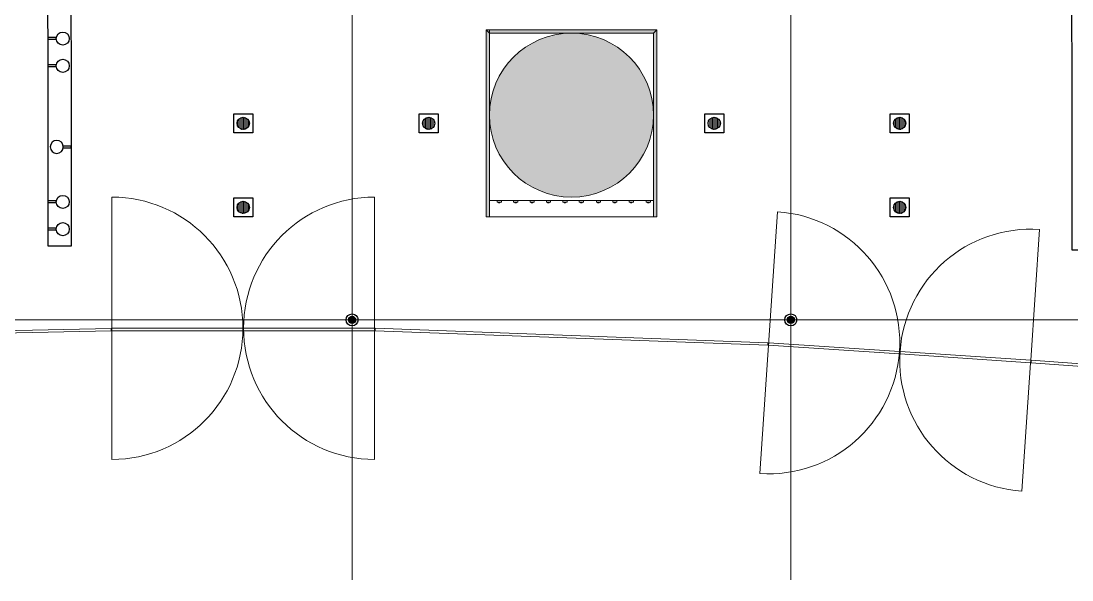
# Model space of a CAD drawing. Header units: millimetres. Extents: x 346472 to 732256, y -34068 to -15883.
# Drawn here: x 610642 to 617046, y -29716 to -26308 of the extents above; entities that cross this region are included whole.
import ezdxf

# ---------------------------------------------------------------- set-up
doc = ezdxf.new("R2010")
doc.units = ezdxf.units.MM
doc.header["$LTSCALE"] = 7
for name, color, linetype in [('1', 1, 'Continuous'), ('LD_light', 253, 'Continuous'), ('walls', 7, 'Continuous'), ('消防', 5, 'Continuous')]:
    doc.layers.add(name, color=color, linetype=linetype)
for name, color, linetype, lineweight in [('LIGHTING LAY OUT', 1, 'Continuous', 18), ('QUOTE', 251, 'Continuous', 5), ('烟感喷淋', 5, 'Continuous', 0)]:
    doc.layers.add(name, color=color, linetype=linetype, lineweight=lineweight)

# ---------------------------------------------------------------- blocks, each defined once
blk = doc.blocks.new('VIVO-M_F')
at = {"layer": 'LD_light', "color": 1}
for p, q in [((10141.08, -318.12), (10141.08, -312.06)), ((10141.08, -312.06), (10142.58, -312.06)), ((10142.58, -318.12), (10142.58, -312.06))]:
    blk.add_line(p, q, dxfattribs=at)
blk.add_circle((10141.83, -323.06), 5, dxfattribs=at)
blk = doc.blocks.new('Single Rec_1')
at = {"layer": 'LD_light'}
h = blk.add_hatch(dxfattribs=at)
h.set_pattern_fill('DOTS', color=1, scale=10, style=0)
h.set_pattern_definition([(0, (-51.6286, 0), (0.3125, 0.625), [0, -0.625])])
h.paths.add_polyline_path([(10111.94, -501.53, 1), (10103.73, -501.53, 1)])
at = {"layer": 'LD_light', "color": 1}
blk.add_lwpolyline([(10101.49, -495.18), (10114.19, -495.18), (10114.19, -507.88), (10101.49, -507.88)], close=True, dxfattribs=at)
blk.add_circle((10107.84, -501.53), 4.11, dxfattribs=at)

msp = doc.modelspace()

# ---------------------------------------------------------------- hatches: boundary and pattern name
at = {"layer": 'walls', "lineweight": 5}
h = msp.add_hatch(color=8, dxfattribs=at)
h.dxf.hatch_style = 1
h.paths.add_polyline_path([(613996.2, -26361.7), (613476.2, -26361.7), (613496.2, -26381.7), (613996.2, -26381.7)])
h.paths.add_polyline_path([(614516.2, -26361.7), (613996.2, -26361.7), (613996.2, -26381.7), (614496.2, -26381.7)])
h = msp.add_hatch(color=8, dxfattribs=at)
h.dxf.hatch_style = 1
h.paths.add_polyline_path([(613496.2, -26381.7), (613476.2, -26361.7), (613476.2, -27501.7), (613496.2, -27501.7)])
h = msp.add_hatch(color=8, dxfattribs=at)
h.dxf.hatch_style = 1
h.paths.add_polyline_path([(613996.2, -26381.7), (613996.2, -27381.7, 0.414214), (614496.2, -26881.7, 0.414214)])
h.paths.add_polyline_path([(613996.2, -26381.7, 0.414214), (613496.2, -26881.7, 0.414214), (613996.2, -27381.7)])
h = msp.add_hatch(color=8, dxfattribs=at)
h.dxf.hatch_style = 1
h.paths.add_polyline_path([(614496.2, -26381.7), (614516.2, -26361.7), (614516.2, -27501.7), (614496.2, -27501.7)])
at = {"layer": '消防', "ltscale": 2}
for points in [[(612681.2, -28130.4, 1), (612637.5, -28130.4, 1)], [(615354.5, -28130.4, 1), (615310.8, -28130.4, 1)]]:
    msp.add_hatch(color=5, dxfattribs=at).paths.add_polyline_path(points)

# ---------------------------------------------------------------- linework, layer by layer
at = {"layer": '1', "color": 8, "lineweight": 5}
for p, q in [((611196.2, -27381.4), (611196.2, -28981.4)), ((612796.2, -28181.4), (612796.2, -27381.4)), ((615252.2, -27471.2), (615144.8, -29067.6)), ((616848.6, -27578.6), (616796.2, -28376.9)), ((612796.2, -28196.4), (612796.2, -28981.4)), ((616793.9, -28391.8), (616741.2, -29175))]:
    msp.add_line(p, q, dxfattribs=at)
for points in [[(609843.9, -28211.1), (609843.9, -28226.1), (611191.3, -28197.1), (611191.3, -28182.1)], [(611196.2, -28181.4), (611196.2, -28196.4), (611994.2, -28196.4), (611994.2, -28181.4)], [(612796.2, -28181.4), (612796.2, -28196.4), (611998.2, -28196.4), (611998.2, -28181.4)], [(612800.2, -28181.4), (612800.2, -28196.4), (615193.5, -28284.3), (615193.5, -28269.3)], [(615198.5, -28269.4), (615197.5, -28284.3), (615993.7, -28338.1), (615994.7, -28323.1)], [(616794.9, -28376.8), (616793.9, -28391.8), (615997.7, -28338.1), (615998.7, -28323.1)], [(616797.9, -28376.8), (616797.9, -28391.8), (618148.2, -28489.6), (618148.2, -28474.6)]]:
    msp.add_lwpolyline(points, close=True, dxfattribs=at)
msp.add_circle((613996.2, -26881.7), 500, dxfattribs=at)
for centre, start, end in [((611194.2, -28181.4), 270.14089, 89.85911), ((612798.2, -28181.4), 90.14089, 269.85911), ((615196.6, -28269.2), 266.28915, 86.00819), ((616796.9, -28377), 86.28933, 266.00801)]:
    msp.add_arc(centre, 800, start, end, dxfattribs=at)
at = {"layer": 'LIGHTING LAY OUT', "color": 8, "lineweight": 30, "elevation": -0.2}
msp.add_lwpolyline([(610806.2, -25026.3), (617186.2, -25026.3), (617188.2, -27705.6), (617048.2, -27705.6), (617046.2, -25166.3), (610946.2, -25166.3), (610948.2, -27680.5), (610808.2, -27680.5), (610806.2, -25026.3)], dxfattribs=at)
at = {"layer": 'LIGHTING LAY OUT', "color": 8}
for points in [[(613543.7, -27401.7), (613569, -27401.7), (613569, -27412), (613543.7, -27412)], [(613643.7, -27401.7), (613669, -27401.7), (613669, -27412), (613643.7, -27412)], [(613743.7, -27401.7), (613769, -27401.7), (613769, -27412), (613743.7, -27412)], [(613843.7, -27401.7), (613869, -27401.7), (613869, -27412), (613843.7, -27412)], [(613943.7, -27401.7), (613969, -27401.7), (613969, -27412), (613943.7, -27412)], [(614043.7, -27401.7), (614069, -27401.7), (614069, -27412), (614043.7, -27412)], [(614147.9, -27401.7), (614173.2, -27401.7), (614173.2, -27412), (614147.9, -27412)], [(614247.9, -27401.7), (614273.2, -27401.7), (614273.2, -27412), (614247.9, -27412)], [(614347.9, -27401.7), (614373.2, -27401.7), (614373.2, -27412), (614347.9, -27412)], [(614452.1, -27401.7), (614477.5, -27401.7), (614477.5, -27412), (614452.1, -27412)], [(613550.9, -27412), (613560.5, -27412), (613560.5, -27417.5), (613550.9, -27417.5)], [(613650.9, -27412), (613660.5, -27412), (613660.5, -27417.5), (613650.9, -27417.5)], [(613750.9, -27412), (613760.5, -27412), (613760.5, -27417.5), (613750.9, -27417.5)], [(613850.9, -27412), (613860.5, -27412), (613860.5, -27417.5), (613850.9, -27417.5)], [(613950.9, -27412), (613960.5, -27412), (613960.5, -27417.5), (613950.9, -27417.5)], [(614050.9, -27412), (614060.5, -27412), (614060.5, -27417.5), (614050.9, -27417.5)], [(614155.2, -27412), (614164.7, -27412), (614164.7, -27417.5), (614155.2, -27417.5)], [(614255.2, -27412), (614264.7, -27412), (614264.7, -27417.5), (614255.2, -27417.5)], [(614355.2, -27412), (614364.7, -27412), (614364.7, -27417.5), (614355.2, -27417.5)], [(614459.4, -27412), (614468.9, -27412), (614468.9, -27417.5), (614459.4, -27417.5)]]:
    msp.add_lwpolyline(points, close=True, dxfattribs=at)
at = {"layer": 'QUOTE', "color": 5, "lineweight": 5}
for p, q in [((615332.7, -29716.4), (615332.7, -23476.7)), ((612659.3, -29716.4), (612659.3, -23529.2))]:
    msp.add_line(p, q, dxfattribs=at)
at = {"layer": 'walls', "color": 8, "lineweight": 5}
for p, q in [((614516.2, -26361.7), (613476.2, -26361.7)), ((613476.2, -26361.7), (613476.2, -27501.7)), ((613476.2, -26361.7), (613496.2, -26381.7)), ((613476.2, -26361.7), (613496.2, -26361.7)), ((613476.2, -27501.7), (613476.2, -26361.7)), ((613496.2, -26361.7), (613496.2, -27501.7)), ((614496.2, -26381.7), (613496.2, -26381.7)), ((613496.2, -26381.7), (613496.2, -27401.7)), ((614496.2, -26381.7), (614516.2, -26361.7)), ((614496.2, -27401.7), (614496.2, -26381.7)), ((614516.2, -27501.7), (614516.2, -26361.7)), ((613496.2, -27401.7), (614496.2, -27401.7)), ((613496.2, -27401.7), (614496.2, -27401.7)), ((613496.2, -27501.7), (613496.2, -27401.7)), ((614496.2, -27401.7), (614496.2, -27501.7)), ((613476.2, -27501.7), (614516.2, -27501.7)), ((613496.2, -27501.7), (613476.2, -27501.7)), ((614496.2, -27501.7), (613496.2, -27501.7))]:
    msp.add_line(p, q, dxfattribs=at)
at = {"layer": '消防', "color": 5, "ltscale": 2}
for centre, radius in [((612659.3, -28130.4), 36.5), ((612659.3, -28130.4), 21.9), ((615332.7, -28130.4), 36.5), ((615332.7, -28130.4), 21.9)]:
    msp.add_circle(centre, radius, dxfattribs=at)
at = {"layer": '烟感喷淋'}
msp.add_line((618854.6, -28130.4), (608334.4, -28130.4), dxfattribs=at)

# ---------------------------------------------------------------- block references
at = {"layer": 'LIGHTING LAY OUT', "color": 8}
for name, p, xscale, yscale, zscale, rotation in [('VIVO-M_F', (608311.5, -107549.7, -0.2), 8, 8, 8, 89.99992534373229), ('VIVO-M_F', (608311.5, -107715.8, -0.2), 8, 8, 8, 89.99992534373229), ('Single Rec_1', (616537.6, 64595.9), 9.055118110259047, 9.055118110259047, 9.055118110259047, 270), ('Single Rec_1', (617667.6, 64595.9), 9.055118110259047, 9.055118110259047, 9.055118110259047, 270), ('Single Rec_1', (619407.6, 64595.9), 9.055118110259047, 9.055118110259047, 9.055118110259047, 270), ('Single Rec_1', (620537.6, 64595.9), 9.055118110259047, 9.055118110259047, 9.055118110259047, 270), ('VIVO-M_F', (613647.2, -108203.7, -0.2), -8, 7.999999999999999, 8, 270.1435220144693), ('VIVO-M_F', (608311.5, -108545.7, -0.2), 8, 8, 8, 89.99992534373229), ('Single Rec_1', (616537.6, 64083.4), 9.055118110259047, 9.055118110259047, 9.055118110259047, 270), ('Single Rec_1', (620537.6, 64083.4), 9.055118110259047, 9.055118110259047, 9.055118110259047, 270), ('VIVO-M_F', (608311.5, -108711.8, -0.2), 8, 8, 8, 89.99992534373229)]:
    msp.add_blockref(name, p, dxfattribs=dict(at, xscale=xscale, yscale=yscale, zscale=zscale, rotation=rotation))

doc.saveas('drawing.dxf')
